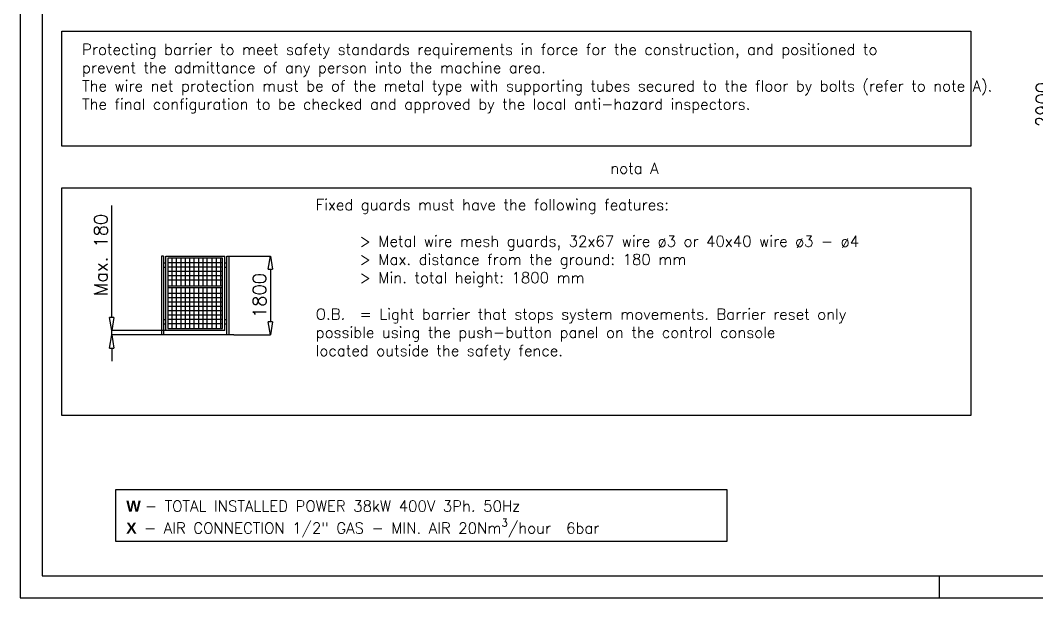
# Model space of a CAD drawing. Header units: inches. Extents: x 16559 to 58559, y 6500 to 36200.
# Drawn here: x 16559 to 39778, y 6500 to 19694 of the extents above; entities that cross this region are included whole.
import ezdxf

# ---------------------------------------------------------------- set-up
doc = ezdxf.new("R2010")
doc.units = ezdxf.units.IN
doc.header["$LTSCALE"] = 300
for name, color, linetype in [('CARTIGLIO', 7, 'Continuous'), ('PROTEZIONI', 40, 'Continuous'), ('QUOTE', 7, 'Continuous'), ('TESTI', 3, 'Continuous')]:
    doc.layers.add(name, color=color, linetype=linetype)
doc.styles.get("Standard").update_dxf_attribs({"font": 'romans.shx'})
doc.dimstyles.new('sc1a100', dxfattribs={"dimscale": 100, "dimtxt": 3, "dimasz": 3, "dimexe": 0, "dimexo": 0, "dimgap": 1, "dimtad": 1, "dimzin": 12, "dimdsep": 46, "dimtxsty": 'Standard', "dimblk": 'CLOSEDBLANK', "dimcen": 1, "dimclrd": 253, "dimclre": 253, "dimclrt": 2, "dimadec": 0, "dimazin": 3, "dimtfac": 1, "dimtmove": 0, "dimatfit": 1, "dimldrblk": 'CLOSEDBLANK', "dimfxl": 1, "dimtolj": 1, "dimtzin": 0, "dimarcsym": 0})
doc.dimstyles.new('sc1a100_pollici', dxfattribs={"dimscale": 100, "dimtxt": 3, "dimasz": 3, "dimexe": 0, "dimexo": 0, "dimgap": 1, "dimtad": 1, "dimzin": 12, "dimdsep": 46, "dimtxsty": 'Standard', "dimblk": 'CLOSEDBLANK', "dimcen": 1, "dimclrd": 253, "dimclre": 253, "dimclrt": 2, "dimadec": 0, "dimazin": 3, "dimtfac": 1, "dimtmove": 0, "dimatfit": 1, "dimldrblk": 'CLOSEDBLANK', "dimfxl": 1, "dimtolj": 1, "dimtzin": 0, "dimarcsym": 0})

# ---------------------------------------------------------------- blocks, each defined once
blk = doc.blocks.new('_ClosedBlank')
at = {"color": 0, "linetype": 'ByBlock', "lineweight": -2}
for p, q in [((-1, 0.167), (0, 0)), ((-1, 0.167), (-1, -0.167)), ((0, 0), (-1, -0.167))]:
    blk.add_line(p, q, dxfattribs=at)
blk = doc.blocks.new('*D24')
at = {"layer": 'Defpoints', "color": 0, "linetype": 'Continuous', "transparency": 16777216}
for p in [(21331, 14305), (21436, 12505), (22272, 12505)]:
    blk.add_point(p, dxfattribs=at)
at = {"layer": 'QUOTE', "color": 253, "linetype": 'Continuous', "lineweight": -2, "transparency": 16777216}
for p, q in [((21331, 14305), (22272, 14305)), ((22272, 14005), (22272, 12805)), ((21436, 12505), (22272, 12505))]:
    blk.add_line(p, q, dxfattribs=at)
at = {"layer": 'QUOTE', "color": 253, "linetype": 'Continuous', "lineweight": -2, "transparency": 16777216, "xscale": 300, "yscale": 300, "zscale": 300}
for p, rotation in [((22272, 14305), 90), ((22272, 12505), 270)]:
    blk.add_blockref('_ClosedBlank', p, dxfattribs=dict(at, rotation=rotation))
at = {"layer": 'QUOTE', "color": 2, "linetype": 'Continuous', "transparency": 16777216, "insert": (22022, 13405), "char_height": 300, "attachment_point": 5, "rotation": 90}
blk.add_mtext('\\A1;1800', dxfattribs=at)
blk = doc.blocks.new('*D23')
at = {"layer": 'Defpoints', "color": 0, "transparency": 16777216}
for p in [(18648, 12605), (19881, 12605), (19645, 12505)]:
    blk.add_point(p, dxfattribs=at)
at = {"layer": 'PROTEZIONI', "color": 253, "lineweight": -2, "transparency": 16777216}
for p, q in [((18648, 12905), (18648, 15462)), ((19881, 12605), (18648, 12605)), ((18648, 12505), (18648, 12605)), ((19645, 12505), (18648, 12505)), ((18648, 12205), (18648, 11905))]:
    blk.add_line(p, q, dxfattribs=at)
at = {"layer": 'PROTEZIONI', "color": 253, "lineweight": -2, "transparency": 16777216, "xscale": 300, "yscale": 300, "zscale": 300}
for p, rotation in [((18648, 12605), 270), ((18648, 12505), 90)]:
    blk.add_blockref('_ClosedBlank', p, dxfattribs=dict(at, rotation=rotation))
at = {"layer": 'PROTEZIONI', "color": 2, "transparency": 16777216, "insert": (18398, 14334), "char_height": 300, "attachment_point": 5, "rotation": 90}
blk.add_mtext('\\A1;Max. 180', dxfattribs=at)
blk = doc.blocks.new('*D43')
at = {"layer": 'Defpoints', "color": 0, "transparency": 16777216}
for p in [(39525, 22884), (38091, 19984), (40163, 19984)]:
    blk.add_point(p, dxfattribs=at)
at = {"layer": 'QUOTE', "color": 253, "lineweight": -2, "transparency": 16777216}
for p, q in [((40163, 23184), (40163, 23484)), ((39525, 22884), (40163, 22884)), ((40163, 22884), (40163, 19984)), ((38091, 19984), (40163, 19984)), ((40163, 19684), (40163, 16156))]:
    blk.add_line(p, q, dxfattribs=at)
at = {"layer": 'QUOTE', "color": 253, "lineweight": -2, "transparency": 16777216, "xscale": 300, "yscale": 300, "zscale": 300}
for p, rotation in [((40163, 22884), 270), ((40163, 19984), 90)]:
    blk.add_blockref('_ClosedBlank', p, dxfattribs=dict(at, rotation=rotation))
at = {"layer": 'QUOTE', "color": 2, "transparency": 16777216, "char_height": 300, "attachment_point": 5, "rotation": 90}
for s, insert in [('\\A1;[9\'-6 3/16"]', (40492, 17770)), ('\\A1;2900', (39913, 17770))]:
    blk.add_mtext(s, dxfattribs=dict(at, insert=insert))

msp = doc.modelspace()

# ---------------------------------------------------------------- linework, layer by layer
for points in [[(38272.283, 16818.24), (17507.577, 16818.24), (17507.577, 19444.711), (38272.283, 19444.711)], [(17507.577, 15864.72), (38272.283, 15864.72), (38272.283, 10660.219), (17507.577, 10660.219)]]:
    msp.add_lwpolyline(points, close=True)
at = {"layer": 'CARTIGLIO', "color": 3, "linetype": 'Continuous'}
for p, q in [((16559.051, 36199.623), (16559.051, 6499.623)), ((16559.051, 6499.623), (58559.051, 6499.623))]:
    msp.add_line(p, q, dxfattribs=at)
at = {"layer": 'CARTIGLIO', "color": 2, "linetype": 'Continuous'}
for p, q in [((17059.051, 35699.623), (17059.051, 6999.623)), ((17059.051, 6999.623), (58059.051, 6999.623))]:
    msp.add_line(p, q, dxfattribs=at)
at = {"layer": 'CARTIGLIO', "color": 254, "linetype": 'Continuous'}
msp.add_line((37559.051, 6499.623), (37559.051, 6999.623), dxfattribs=at)
at = {"layer": 'PROTEZIONI', "linetype": 'Continuous'}
for p, q in [((19780.662, 14304.972), (19780.662, 12504.972)), ((19830.662, 14304.972), (19780.662, 14304.972)), ((19830.662, 14304.972), (19830.662, 12504.972)), ((19880.662, 14304.972), (21230.662, 14304.972)), ((19880.662, 12604.972), (19880.662, 14304.972)), ((19930.662, 14254.972), (19930.662, 12654.972)), ((21180.662, 14254.972), (19930.662, 14254.972)), ((21180.662, 14254.972), (19930.662, 14254.972)), ((20030.662, 13629.972), (20030.662, 14254.972)), ((20130.662, 13629.972), (20130.662, 14254.972)), ((20230.662, 13629.972), (20230.662, 14254.972)), ((20330.662, 13629.972), (20330.662, 14254.972)), ((20430.662, 13629.972), (20430.662, 14254.972)), ((20530.662, 13629.972), (20530.662, 14254.972)), ((20630.662, 14254.972), (20630.662, 13629.972)), ((20730.662, 14254.972), (20730.662, 13629.972)), ((20830.662, 13629.972), (20830.662, 14254.972)), ((20930.662, 14254.972), (20930.662, 13629.972)), ((21030.662, 14254.972), (21030.662, 13629.972)), ((21130.662, 14254.972), (21130.662, 13629.972)), ((21180.662, 12654.972), (21180.662, 14254.972)), ((21230.662, 12604.972), (21230.662, 14304.972)), ((21280.662, 12504.972), (21280.662, 14304.972)), ((21280.662, 14304.972), (21330.662, 14304.972)), ((21330.662, 12504.972), (21330.662, 14304.972)), ((19830.662, 14154.972), (19880.662, 14154.972)), ((19830.662, 14054.972), (19880.662, 14054.972)), ((21180.662, 14154.972), (19930.662, 14154.972)), ((21180.662, 14054.972), (19930.662, 14054.972)), ((21180.662, 13954.972), (19930.662, 13954.972)), ((21230.662, 14154.972), (21280.662, 14154.972)), ((21230.662, 14054.972), (21280.662, 14054.972)), ((21180.662, 13854.972), (19930.662, 13854.972)), ((21180.662, 13754.972), (19930.662, 13754.972)), ((19930.662, 13629.972), (21180.662, 13629.972)), ((21180.662, 13579.972), (19930.662, 13579.972)), ((20030.662, 12654.972), (20030.662, 13579.972)), ((20130.662, 12654.972), (20130.662, 13579.972)), ((20230.662, 12654.972), (20230.662, 13579.972)), ((20330.662, 12654.972), (20330.662, 13579.972)), ((20430.662, 12654.972), (20430.662, 13579.972)), ((20530.662, 12654.972), (20530.662, 13579.972)), ((20630.662, 13579.972), (20630.662, 12654.972)), ((20730.662, 13579.972), (20730.662, 12654.972)), ((20830.662, 12654.972), (20830.662, 13579.972)), ((20930.662, 13579.972), (20930.662, 12654.972)), ((21030.662, 13579.972), (21030.662, 12654.972)), ((21130.662, 13579.972), (21130.662, 12654.972)), ((21180.662, 13454.972), (19930.662, 13454.972)), ((21180.662, 13354.972), (19930.662, 13354.972)), ((21180.662, 13254.972), (19930.662, 13254.972)), ((21180.662, 13154.972), (19930.662, 13154.972)), ((21180.662, 13054.972), (19930.662, 13054.972)), ((19830.662, 12854.972), (19880.662, 12854.972)), ((21180.662, 12954.972), (19930.662, 12954.972)), ((21180.662, 12854.972), (19930.662, 12854.972)), ((21230.662, 12854.972), (21280.662, 12854.972)), ((19830.662, 12754.972), (19880.662, 12754.972)), ((21230.662, 12604.972), (19880.662, 12604.972)), ((21180.662, 12754.972), (19930.662, 12754.972)), ((19930.662, 12654.972), (21180.662, 12654.972)), ((21230.662, 12754.972), (21280.662, 12754.972)), ((21435.662, 12504.972), (19645.162, 12504.972))]:
    msp.add_line(p, q, dxfattribs=at)
at = {"layer": 'TESTI'}
msp.add_lwpolyline([(18730.942, 7787.599), (32711.141, 7787.599), (32711.141, 8967.396), (18730.942, 8967.396)], close=True, dxfattribs=at)

# ---------------------------------------------------------------- texts
at = {"layer": 'TESTI', "linetype": 'Continuous', "char_height": 250, "attachment_point": 1}
for s, insert, width in [('Protecting barrier to meet safety standards requirements in force for the construction, and positioned to prevent the admittance of any person into the machine area.\\PThe wire net protection must be of the metal type with supporting tubes secured to the floor by bolts (refer to note A).\\PThe final configuration to be checked and approved by the local anti-hazard inspectors.', (17969.136, 19154.083), 20270.95757), ('\\pxb0.25,qc;nota A\\P\\pq*;\\PFixed guards must have the following features:\\P\\P^I> Metal wire mesh guards, 32x67 wire ø3 or 40x40 wire ø3 - ø4\\P^I> Max. distance from the ground: 180 mm\\P^I> Min. total height: 1800 mm\\P\\PO.B.^I= Light barrier that stops system movements. Barrier reset only ^I  possible using the push-button panel on the control console ^I^I  located outside the safety fence.', (23308.036, 16437.635), 14563.13097)]:
    msp.add_mtext(s, dxfattribs=dict(at, insert=insert, width=width))
at = {"layer": 'TESTI', "insert": (18980.942, 8717.396), "char_height": 250, "attachment_point": 1}
msp.add_mtext_dynamic_manual_height_columns('\\A1;{\\fArial|b1|i0|c0|p34;W }- TOTAL INSTALLED POWER 38kW 400V 3Ph. 50Hz\\P{\\fArial|b1|i0|c0|p34;X} - AIR CONNECTION 1/2" GAS - MIN. AIR 20Nm{\\H0.7x;\\S3^ ;}/hour  6bar', width=13616.88912, gutter_width=12.5, heights=[0], dxfattribs=at)

# ---------------------------------------------------------------- dimensions: what is measured, and where the dimension line sits
at = {"layer": 'PROTEZIONI'}
dim = msp.add_linear_dim(base=(18647.59, 12604.972), p1=(19645.162, 12504.972), p2=(19880.662, 12604.972), angle=90, text='Max. 180', dimstyle='sc1a100', dxfattribs=at)
dim.commit()
dim.dimension.update_dxf_attribs({"geometry": '*D23', "text_midpoint": (18397.59, 14333.543)})
at = {"layer": 'QUOTE'}
dim = msp.add_linear_dim(base=(40163.19, 19984.213), p1=(39525.292, 22884.213), p2=(38091.208, 19984.213), angle=90, dimstyle='sc1a100_pollici', override={"dimpost": '\\X'}, dxfattribs=at)
dim.commit()
dim.dimension.update_dxf_attribs({"geometry": '*D43', "text_midpoint": (40163.19, 17769.927), "dimtype": 160})
at = {"layer": 'QUOTE', "linetype": 'Continuous'}
dim = msp.add_linear_dim(base=(22271.519, 12504.972), p1=(21330.662, 14304.972), p2=(21435.662, 12504.972), angle=90, dimstyle='sc1a100', dxfattribs=at)
dim.commit()
dim.dimension.update_dxf_attribs({"geometry": '*D24', "text_midpoint": (22021.519, 13404.972)})

doc.saveas('drawing.dxf')
